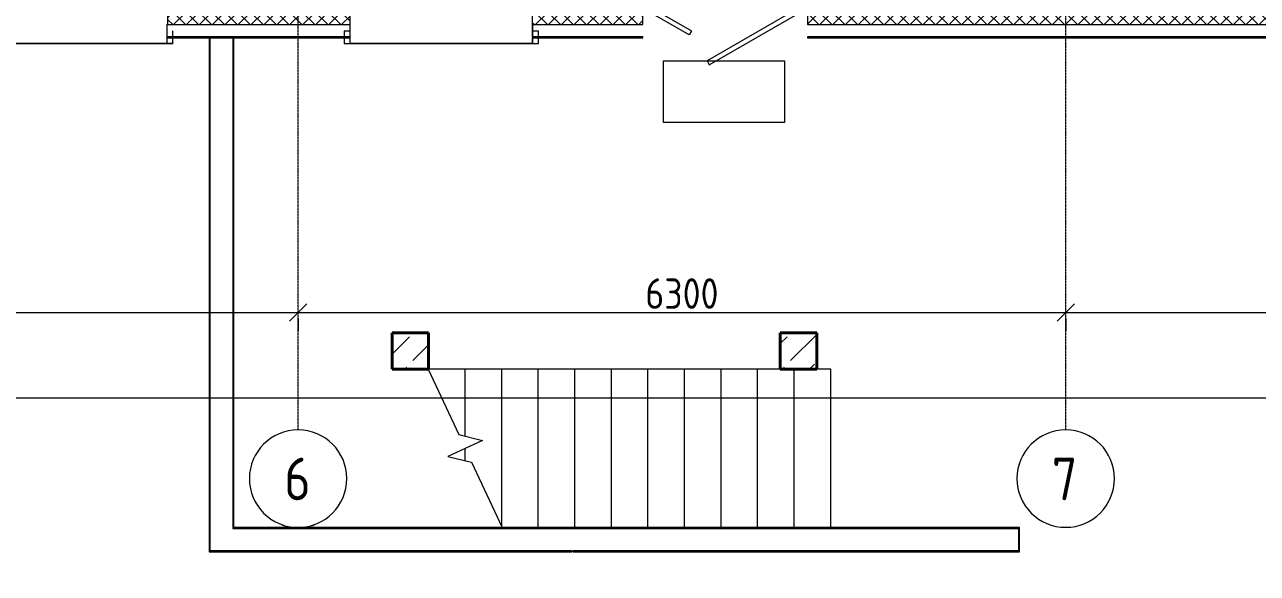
# Model space of a CAD drawing. Header units: millimetres. Extents: x 0 to 351840, y -132678 to 32417.
# Drawn here: x 324139 to 334256, y -54193 to -49688 of the extents above; entities that cross this region are included whole.
import ezdxf

# ---------------------------------------------------------------- set-up
doc = ezdxf.new("R2010")
doc.units = ezdxf.units.MM
doc.linetypes.add('BI_линия_сетки', pattern=[25, 20, -2.5, 0, -2.5])
doc.linetypes.add('BI_невидимые', pattern=[5, 3, -2])
for name, color, linetype, lineweight in [('S-GRID-IDEN', 7, 'Continuous', 20), ('Двери', 7, 'Continuous', 18), ('Лестницы', 7, 'Continuous', 18), ('Несущие колонны', 7, 'Continuous', 18), ('Оси', 7, 'Continuous', 9), ('Перекрытие', 7, 'Continuous', 18), ('Размеры', 7, 'Continuous', 9), ('Стены наружные', 7, 'Continuous', 18), ('Стены отделка', 7, 'Continuous', 18), ('Стены штриховка', 7, 'Continuous', 18)]:
    doc.layers.add(name, color=color, linetype=linetype, lineweight=lineweight)
doc.styles.add('GOST Common', font='GOST Common.ttf', dxfattribs={"width": 0.9, "height": 350})
doc.styles.add('GOST Common_1', font='GOST Common.ttf', dxfattribs={"width": 0.9, "height": 250})
doc.styles.add('новый', font='Шрифт GOST2304A.ttf', dxfattribs={"width": 0.8, "height": 250})
doc.dimstyles.new('BI_основной_2_5мм_1', dxfattribs={"dimscale": 304.8, "dimtxt": 251.428749, "dimasz": 0.463911, "dimexe": 0.492126, "dimexo": 0.492126, "dimgap": 0.098425, "dimtad": 1, "dimdec": 0, "dimdsep": 46, "dimtxsty": 'GOST Common_1', "dimblk1": 'OBLIQUE', "dimblk2": 'OBLIQUE', "dimsah": 1, "dimcen": 0.09, "dimdle": 0.492126, "dimazin": 0, "dimtfac": 1, "dimtdec": 4, "dimtix": 1, "dimtmove": 0, "dimatfit": 3, "dimfxl": 1, "dimtvp": 1, "dimtolj": 1, "dimtzin": 0, "dimlwd": 20, "dimlwe": 20, "dimarcsym": 2})

# ---------------------------------------------------------------- blocks, each defined once
blk = doc.blocks.new('_Двери_Металлические_Двупольная_Входная_улица-тамбур_стандарт - _дверь_ДМН_2300-1350_стандарт_П ДН-3-7646977-01 Этаж__0_000___Отделочный_')
at = {"layer": 'Двери', "color": 9, "lineweight": 9}
for p, q in [((255, 555), (-490, 125)), ((-471, 92), (274, 522)), ((274, 522), (255, 555)), ((400, 277), (420, 310)), ((420, 310), (740, 125)), ((721, 92), (400, 277)), ((-490, 125), (-530, 125)), ((-490, 125), (-471, 92)), ((-490, 85), (-490, 125)), ((740, 125), (721, 92)), ((740, 125), (780, 125)), ((740, 85), (740, 125)), ((-530, 50), (-480, 50)), ((-480, 85), (-490, 85)), ((-480, 50), (-480, 85)), ((730, 85), (740, 85)), ((730, 50), (730, 85)), ((780, 50), (730, 50))]:
    blk.add_line(p, q, dxfattribs=at)
at = {"layer": 'Двери', "color": 9, "linetype": 'BI_невидимые', "lineweight": 9}
for p, q in [((-550, 50), (-550, 125)), ((-550, 125), (-530, 125)), ((-530, 125), (-550, 125)), ((-530, 125), (-530, 50)), ((-530, 50), (-530, 125)), ((780, 50), (780, 125)), ((780, 125), (800, 125)), ((800, 125), (780, 125)), ((780, 125), (780, 50)), ((800, 125), (800, 50)), ((-530, 50), (-550, 50)), ((-550, 50), (-530, 50)), ((800, 50), (780, 50)), ((780, 50), (800, 50))]:
    blk.add_line(p, q, dxfattribs=at)
blk = doc.blocks.new('_временные_конструкции_колонны_монолитные_прямоугольная - _временная_конструкция_колонна_300x300-V48-01 Этаж__0_000___Отделочный_')
at = {"layer": 'Несущие колонны', "lineweight": 9}
h = blk.add_hatch(dxfattribs=at)
h.set_pattern_fill('FP_55', color=9, style=0, pattern_type=2)
h.set_pattern_definition([(45, (-31057.75, 2979.1), (84.19025, 308.69666), [396.875, -79.375, 3.353, -76.022])])
h.paths.add_polyline_path([(150, -150), (150, 150), (-150, 150), (-150, -150)])
at = {"layer": 'Несущие колонны', "color": 9, "lineweight": 40}
for p, q in [((150, 150), (-150, 150)), ((-150, 150), (-150, -150)), ((150, -150), (150, 150)), ((-150, -150), (150, -150))]:
    blk.add_line(p, q, dxfattribs=at)
blk = doc.blocks.new('_временные_конструкции_колонны_монолитные_прямоугольная - _временная_конструкция_колонна_300x300-V50-01 Этаж__0_000___Отделочный_')
at = {"layer": 'Несущие колонны', "lineweight": 9}
h = blk.add_hatch(dxfattribs=at)
h.set_pattern_fill('FP_57', color=9, style=0, pattern_type=2)
h.set_pattern_definition([(45, (-27871.2, 2979.1), (84.19025, 308.6967), [396.875, -79.375, 3.353, -76.022])])
h.paths.add_polyline_path([(147, -150), (150, -150), (150, 150), (-150, 150), (-150, -150)])
at = {"layer": 'Несущие колонны', "color": 9, "lineweight": 40}
for p, q in [((150, 150), (-150, 150)), ((-150, 150), (-150, -150)), ((150, -150), (150, 150)), ((-150, -150), (147, -150))]:
    blk.add_line(p, q, dxfattribs=at)
blk = doc.blocks.new('Ось сетки - _обозначение_ось_круг_Ø8мм-20564-01 Этаж__0_000___Отделочный_')
at = {"layer": 'S-GRID-IDEN', "color": 9}
for start, end in [(360, 180), (180, 360)]:
    blk.add_arc((0, 0), 4, start, end, dxfattribs=at)
blk = doc.blocks.new('_Oblique')
at = {"color": 0, "linetype": 'ByBlock', "lineweight": -2}
blk.add_line((-0.5, -0.5), (0.5, 0.5), dxfattribs=at)
blk = doc.blocks.new('*D985')
at = {"layer": 'Defpoints', "color": 0, "transparency": 16777216}
for p in [(0, -3263), (47650, -3263), (47650, -3363)]:
    blk.add_point(p, dxfattribs=at)
at = {"layer": 'Размеры', "color": 0, "lineweight": 20, "transparency": 16777216}
for p, q in [((-150, -3363), (47800, -3363)), ((0, -3413), (0, -3513)), ((47650, -3413), (47650, -3513))]:
    blk.add_line(p, q, dxfattribs=at)
at = {"layer": 'Размеры', "color": 0, "lineweight": 20, "transparency": 16777216, "xscale": 141.4, "yscale": 141.4, "zscale": 141.4, "rotation": 180}
blk.add_blockref('_Oblique', (0, -3363), dxfattribs=at)
at = {"layer": 'Размеры', "color": 0, "lineweight": 20, "transparency": 16777216, "xscale": 141.4, "yscale": 141.4, "zscale": 141.4}
blk.add_blockref('_Oblique', (47650, -3363), dxfattribs=at)
at = {"layer": 'Размеры', "color": 0, "lineweight": 20, "transparency": 16777216, "insert": (23825, -3208), "char_height": 250, "width": 971.62, "attachment_point": 5, "style": 'GOST Common_1'}
blk.add_mtext('\\A1;47650', dxfattribs=at)
blk = doc.blocks.new('*D990')
at = {"layer": 'Defpoints', "color": 0, "transparency": 16777216}
for p in [(21400, -2563), (26950, -2563), (26950, -2663)]:
    blk.add_point(p, dxfattribs=at)
at = {"layer": 'Размеры', "color": 0, "lineweight": 20, "transparency": 16777216}
for p, q in [((21250, -2663), (27100, -2663)), ((21400, -2713), (21400, -2813)), ((26950, -2713), (26950, -2813))]:
    blk.add_line(p, q, dxfattribs=at)
at = {"layer": 'Размеры', "color": 0, "lineweight": 20, "transparency": 16777216, "xscale": 141.4, "yscale": 141.4, "zscale": 141.4, "rotation": 180}
blk.add_blockref('_Oblique', (21400, -2663), dxfattribs=at)
at = {"layer": 'Размеры', "color": 0, "lineweight": 20, "transparency": 16777216, "xscale": 141.4, "yscale": 141.4, "zscale": 141.4}
blk.add_blockref('_Oblique', (26950, -2663), dxfattribs=at)
at = {"layer": 'Размеры', "color": 0, "lineweight": 20, "transparency": 16777216, "insert": (24175, -2508), "char_height": 250, "width": 756.84, "attachment_point": 5, "style": 'GOST Common_1'}
blk.add_mtext('\\A1;5550', dxfattribs=at)
blk = doc.blocks.new('*D991')
at = {"layer": 'Defpoints', "color": 0, "transparency": 16777216}
for p in [(26950, -2563), (33250, -2563), (33250, -2663)]:
    blk.add_point(p, dxfattribs=at)
at = {"layer": 'Размеры', "color": 0, "lineweight": 20, "transparency": 16777216}
for p, q in [((26800, -2663), (33400, -2663)), ((26950, -2713), (26950, -2813)), ((33250, -2713), (33250, -2813))]:
    blk.add_line(p, q, dxfattribs=at)
at = {"layer": 'Размеры', "color": 0, "lineweight": 20, "transparency": 16777216, "xscale": 141.4, "yscale": 141.4, "zscale": 141.4, "rotation": 180}
blk.add_blockref('_Oblique', (26950, -2663), dxfattribs=at)
at = {"layer": 'Размеры', "color": 0, "lineweight": 20, "transparency": 16777216, "xscale": 141.4, "yscale": 141.4, "zscale": 141.4}
blk.add_blockref('_Oblique', (33250, -2663), dxfattribs=at)
at = {"layer": 'Размеры', "color": 0, "lineweight": 20, "transparency": 16777216, "insert": (30100, -2508), "char_height": 250, "width": 756.84, "attachment_point": 5, "style": 'GOST Common_1'}
blk.add_mtext('\\A1;6300', dxfattribs=at)
blk = doc.blocks.new('*D992')
at = {"layer": 'Defpoints', "color": 0, "transparency": 16777216}
for p in [(33250, -2563), (40450, -2563), (40450, -2663)]:
    blk.add_point(p, dxfattribs=at)
at = {"layer": 'Размеры', "color": 0, "lineweight": 20, "transparency": 16777216}
for p, q in [((33100, -2663), (40600, -2663)), ((33250, -2713), (33250, -2813)), ((40450, -2713), (40450, -2813))]:
    blk.add_line(p, q, dxfattribs=at)
at = {"layer": 'Размеры', "color": 0, "lineweight": 20, "transparency": 16777216, "xscale": 141.4, "yscale": 141.4, "zscale": 141.4, "rotation": 180}
blk.add_blockref('_Oblique', (33250, -2663), dxfattribs=at)
at = {"layer": 'Размеры', "color": 0, "lineweight": 20, "transparency": 16777216, "xscale": 141.4, "yscale": 141.4, "zscale": 141.4}
blk.add_blockref('_Oblique', (40450, -2663), dxfattribs=at)
at = {"layer": 'Размеры', "color": 0, "lineweight": 20, "transparency": 16777216, "insert": (36850, -2508), "char_height": 250, "width": 756.84, "attachment_point": 5, "style": 'GOST Common_1'}
blk.add_mtext('\\A1;7200', dxfattribs=at)
blk = doc.blocks.new('A$C13a22a9d')
at = {"layer": 'Стены наружные', "lineweight": 9}
h = blk.add_hatch(dxfattribs=at)
h.set_pattern_fill('FP_50', color=9, style=0, pattern_type=2)
h.set_pattern_definition([(45, (2e-10, 1e-10), (-53.03301, 53.03301), []), (135, (2e-10, 1e-10), (-53.03301, -53.03301), [])])
h.paths.add_polyline_path([(42820.8, -300), (44975, -300), (44975, -200), (41755, -200), (41755, -300)])
h.paths.add_polyline_path([(47850, -300), (47850, -200), (46975, -200), (46975, -300), (47450, -300)])
h.paths.add_polyline_path([(40250, -300), (40755, -300), (40755, -200), (40250, -200)])
h.paths.add_polyline_path([(33450, -300), (35475, -300), (35475, -200), (31130, -200), (31130, -300), (33050, -300)])
h.paths.add_polyline_path([(19300, -300), (19300, -200), (14300, -200), (14300, -300), (18879.3, -300)])
h.paths.add_polyline_path([(24375, -300), (24375, -200), (21200, -200), (21200, -300)])
h.paths.add_polyline_path([(27375, -300), (27375, -200), (25877.5, -200), (25877.5, -300), (27150, -300)])
h.paths.add_polyline_path([(28875, -300), (29780, -300), (29780, -200), (28875, -200)])
h.paths.add_polyline_path([(37295.9, -300), (37875, -300), (37875, -200), (36975, -200), (36975, -300)])
at = {"layer": 'Стены наружные'}
for points in [[(25875, -453.7), (25875, -300), (25872.5, -300), (25872.5, -453.7)], [(27377.5, -453.7), (27377.5, -300), (27375, -300), (27375, -453.7)], [(28875, -453.7), (28875, -300), (28872.5, -300), (28872.5, -453.7)], [(25922.5, -453.7), (25922.5, -354.2), (25920, -354.2), (25920, -453.7)], [(27327.5, -453.7), (27330, -453.7), (27330, -354.2), (27327.5, -354.2), (27327.5, -428.7)], [(28920, -453.7), (28922.5, -453.7), (28922.5, -354.2), (28920, -354.2), (28920, -428.7)], [(26221.2, -4629.1), (26229.2, -4629.1), (26229.2, -408), (26221.2, -408), (26221.2, -428.7)], [(26413.2, -4429.1), (26421.2, -4429.1), (26421.2, -408), (26413.2, -408), (26413.2, -428.7)], [(26413.2, -4437.1), (32871.2, -4437.1), (32871.2, -4429.1), (26413.2, -4429.1)], [(32863.2, -4629.1), (32871.2, -4629.1), (32871.2, -4429.1), (32863.2, -4429.1)]]:
    blk.add_hatch(color=9, dxfattribs=at).paths.add_polyline_path(points)
h = blk.add_hatch(color=9, dxfattribs=at)
h.paths.add_polyline_path([(37875, -408.2), (37875, -400.2), (36975, -400.2), (36975, -408.2), (37295.9, -408.2)])
h.paths.add_polyline_path([(48050, -408.2), (48050, -400.2), (46975, -400.2), (46975, -408.2)])
h.paths.add_polyline_path([(35475, -408.2), (35475, -400.2), (31130, -400.2), (31130, -408.2), (35454.2, -408.2)])
h.paths.add_polyline_path([(42820.8, -408.2), (44975, -408.2), (44975, -400.2), (41755, -400.2), (41755, -408.2)])
h.paths.add_polyline_path([(40252.5, -408.2), (40755, -408.2), (40755, -400.2), (40252.5, -400.2)])
h.paths.add_polyline_path([(25875, -408.2), (27375, -408.2), (27375, -400.2), (25875, -400.2)])
h.paths.add_polyline_path([(29780, -408.2), (29780, -400.2), (28875, -400.2), (28875, -408.2)])
h.paths.add_polyline_path([(24380, -408.2), (24380, -400.2), (23120, -400.2), (23120, -408.2)])
h = blk.add_hatch(color=9, dxfattribs=at)
h.paths.add_polyline_path([(25925, -456.2), (25925, -453.7), (25875, -453.7), (25875, -456.2)])
h.paths.add_polyline_path([(24330, -456.2), (24380, -456.2), (24380, -453.7), (24330, -453.7)])
h = blk.add_hatch(color=9, dxfattribs=at)
h.paths.add_polyline_path([(28922.5, -456.2), (28922.5, -453.7), (28872.5, -453.7), (28872.5, -456.2)])
h.paths.add_polyline_path([(27327.5, -456.2), (27377.5, -456.2), (27377.5, -453.7), (27327.5, -453.7)])
h = blk.add_hatch(color=9, dxfattribs=at)
h.paths.add_polyline_path([(31770.9, -4629.1), (32871.2, -4629.1), (32871.2, -4621.1), (29207.7, -4621.1), (29207.7, -4629.1)])
h.paths.add_polyline_path([(26221.2, -4629.1), (29199.7, -4629.1), (29199.7, -4621.1), (26221.2, -4621.1)])
at = {"layer": 'Лестницы', "color": 9}
for p, q in [((28021.2, -3129.1), (28018.1, -3129.1)), ((28018.1, -3129.1), (28268.4, -3665.8)), ((28321.2, -3129.1), (28021.2, -3129.1)), ((28021.2, -3135.8), (28021.2, -3129.1)), ((28021.2, -3135.8), (28021.2, -3129.1)), ((28621.2, -3129.1), (28321.2, -3129.1)), ((28321.2, -3678.7), (28321.2, -3129.1)), ((28321.2, -3678.7), (28321.2, -3129.1)), ((28921.2, -3129.1), (28621.2, -3129.1)), ((28621.2, -4422.5), (28621.2, -3129.1)), ((28621.2, -4422.5), (28621.2, -3129.1)), ((29221.2, -3129.1), (28921.2, -3129.1)), ((28921.2, -4429.1), (28921.2, -3129.1)), ((28921.2, -4429.1), (28921.2, -3129.1)), ((29521.2, -3129.1), (29221.2, -3129.1)), ((29221.2, -4429.1), (29221.2, -3129.1)), ((29221.2, -4429.1), (29221.2, -3129.1)), ((29821.2, -3129.1), (29521.2, -3129.1)), ((29521.2, -4429.1), (29521.2, -3129.1)), ((29521.2, -4429.1), (29521.2, -3129.1)), ((30121.2, -3129.1), (29821.2, -3129.1)), ((29821.2, -4429.1), (29821.2, -3129.1)), ((29821.2, -4429.1), (29821.2, -3129.1)), ((30421.2, -3129.1), (30121.2, -3129.1)), ((30121.2, -4429.1), (30121.2, -3129.1)), ((30121.2, -4429.1), (30121.2, -3129.1)), ((30721.2, -3129.1), (30421.2, -3129.1)), ((30421.2, -4429.1), (30421.2, -3129.1)), ((30421.2, -4429.1), (30421.2, -3129.1)), ((30907.7, -3129.1), (30721.2, -3129.1)), ((30721.2, -4429.1), (30721.2, -3129.1)), ((30721.2, -4429.1), (30721.2, -3129.1)), ((31021.2, -4429.1), (31021.2, -3129.1)), ((31021.2, -4429.1), (31021.2, -3129.1)), ((31321.2, -3129.1), (31207.7, -3129.1)), ((31321.2, -4429.1), (31321.2, -3129.1)), ((31321.2, -4429.1), (31321.2, -3129.1)), ((28462.8, -3713.1), (28179.6, -3845.1)), ((28268.4, -3665.8), (28462.8, -3713.1)), ((28321.2, -3879.6), (28321.2, -3779.1)), ((28321.2, -3879.6), (28321.2, -3779.1)), ((28179.6, -3845.1), (28374, -3892.4)), ((28374, -3892.4), (28624.3, -4429.1))]:
    blk.add_line(p, q, dxfattribs=at)
at = {"layer": 'Оси', "color": 9, "linetype": 'BI_линия_сетки'}
for p, q in [((26950, -3627.3), (26950, 29372.3)), ((33250, -3627.3), (33250, 29372.3))]:
    blk.add_line(p, q, dxfattribs=at)
at = {"layer": 'Перекрытие', "color": 9, "lineweight": 9}
for p, q in [((27375, -354.2), (27330, -354.2)), ((28920, -354.2), (28875, -354.2)), ((30945.3, -600), (29945.3, -600)), ((29945.3, -600), (29945.3, -1100)), ((30945.3, -1100), (30945.3, -600)), ((29945.3, -1100), (30945.3, -1100))]:
    blk.add_line(p, q, dxfattribs=at)
at = {"layer": 'Стены наружные', "color": 9}
for p, q in [((24380, -453.7), (25872.5, -453.7)), ((25875, -456.2), (24380, -456.2)), ((27377.5, -453.7), (28872.5, -453.7)), ((28872.5, -456.2), (27377.5, -456.2))]:
    blk.add_line(p, q, dxfattribs=at)
at = {"layer": 'Стены отделка', "color": 9, "lineweight": 9}
for p, q in [((25877.5, -200), (25877.5, -300)), ((27375, -200), (27375, -400.2)), ((28875, -400.2), (28875, -200)), ((29780, -300), (29780, -200)), ((31130, -200), (31130, -300)), ((25872.5, -300), (25872.5, -453.7)), ((25875, -300), (25872.5, -300)), ((25875, -400.2), (25875, -300)), ((25877.5, -300), (27377.5, -300)), ((27377.5, -456.2), (27377.5, -300)), ((28872.5, -300), (29780, -300)), ((28872.5, -300), (28872.5, -456.2)), ((31130, -300), (35477.5, -300)), ((27375, -400.2), (25875, -400.2)), ((25920, -354.2), (25920, -453.7)), ((25922.5, -354.2), (25920, -354.2)), ((25922.5, -453.7), (25922.5, -354.2)), ((27327.5, -354.2), (27327.5, -456.2)), ((27330, -354.2), (27327.5, -354.2)), ((27330, -453.7), (27330, -354.2)), ((29780, -400.2), (28875, -400.2)), ((28920, -354.2), (28920, -453.7)), ((28922.5, -354.2), (28920, -354.2)), ((28922.5, -456.2), (28922.5, -354.2)), ((29780, -408.2), (29780, -400.2)), ((35475, -400.2), (31130, -400.2)), ((31130, -400.2), (31130, -408.2)), ((25925, -453.7), (25872.5, -453.7)), ((25875, -456.2), (25875, -408.2)), ((25875, -408.2), (27375, -408.2)), ((25875, -456.2), (25925, -456.2)), ((25925, -456.2), (25925, -453.7)), ((26229.2, -408), (26221.2, -408)), ((26221.2, -408), (26221.2, -4629.1)), ((26229.2, -4629.1), (26229.2, -408)), ((26421.2, -408), (26413.2, -408)), ((26413.2, -408), (26413.2, -4437.1)), ((26421.2, -4429.1), (26421.2, -408)), ((27327.5, -453.7), (27377.5, -453.7)), ((27327.5, -456.2), (27377.5, -456.2)), ((27375, -408.2), (27375, -453.7)), ((28872.5, -453.7), (28922.5, -453.7)), ((28872.5, -456.2), (28922.5, -456.2)), ((28875, -453.7), (28875, -408.2)), ((28875, -408.2), (29780, -408.2)), ((31130, -408.2), (35475, -408.2)), ((26413.2, -4429.1), (26421.2, -4429.1)), ((26413.2, -4437.1), (32871.2, -4437.1)), ((32871.2, -4429.1), (26421.2, -4429.1)), ((32863.2, -4429.1), (32863.2, -4629.1)), ((32871.2, -4629.1), (32871.2, -4429.1)), ((29199.7, -4621.1), (26221.2, -4621.1)), ((26221.2, -4629.1), (29199.7, -4629.1)), ((29199.7, -4629.1), (29199.7, -4621.1)), ((32871.2, -4621.1), (29207.7, -4621.1)), ((29207.7, -4621.1), (29207.7, -4629.1)), ((29207.7, -4629.1), (32871.2, -4629.1))]:
    blk.add_line(p, q, dxfattribs=at)
at = {"layer": 'Стены штриховка', "color": 9}
for p, q in [((25875, -400.2), (25875, -408.2)), ((27375, -408.2), (27375, -400.2)), ((28875, -400.2), (28875, -408.2))]:
    blk.add_line(p, q, dxfattribs=at)
at = {"layer": 'S-GRID-IDEN', "color": 9, "xscale": 99.99999999999993, "yscale": 99.99999999999993, "zscale": 99.99999999999993}
for p in [(26950, -4027.3), (33250, -4027.3)]:
    blk.add_blockref('Ось сетки - _обозначение_ось_круг_Ø8мм-20564-01 Этаж__0_000___Отделочный_', p, dxfattribs=at)
at = {"layer": 'Двери', "color": 9, "rotation": 180}
blk.add_blockref('_Двери_Металлические_Двупольная_Входная_улица-тамбур_стандарт - _дверь_ДМН_2300-1350_стандарт_П ДН-3-7646977-01 Этаж__0_000___Отделочный_', (30580, -75), dxfattribs=at)
at = {"layer": 'Несущие колонны', "color": 9}
for name, p in [('_временные_конструкции_колонны_монолитные_прямоугольная - _временная_конструкция_колонна_300x300-V50-01 Этаж__0_000___Отделочный_', (27871.2, -2979.1)), ('_временные_конструкции_колонны_монолитные_прямоугольная - _временная_конструкция_колонна_300x300-V48-01 Этаж__0_000___Отделочный_', (31057.7, -2979.1))]:
    blk.add_blockref(name, p, dxfattribs=at)
at = {"layer": 'S-GRID-IDEN', "color": 9, "lineweight": 9, "char_height": 350, "width": 274.177, "attachment_point": 1, "style": 'GOST Common'}
for s, insert in [('\\fGOST Common|b0|i0|c204|p34|;\\W.9;6', (26836.2, -3854.8)), ('\\fGOST Common|b0|i0|c204|p34|;\\W.9;7', (33136.2, -3854.8))]:
    blk.add_mtext(s, dxfattribs=dict(at, insert=insert))
at = {"layer": 'Размеры', "color": 9, "lineweight": 20}
for base, p1, p2, override, picture, middle in [((26950, -2662.9), (21400, -2562.9), (26950, -2562.9), {"dimpost": '<>', "dimfxl": 5550}, '*D990', (24175, -2507.9)), ((33250, -2662.9), (26950, -2562.9), (33250, -2562.9), {"dimpost": '<>', "dimfxl": 6300}, '*D991', (30100, -2507.9)), ((40450, -2662.9), (33250, -2562.9), (40450, -2562.9), {"dimpost": '<>', "dimfxl": 7200}, '*D992', (36850, -2507.9)), ((47650, -3362.9), (0, -3262.9), (47650, -3262.9), {"dimpost": '<>', "dimfxl": 47650}, '*D985', (23825, -3207.9))]:
    dim = blk.add_linear_dim(base=base, p1=p1, p2=p2, dimstyle='BI_основной_2_5мм_1', override=override, dxfattribs=at)
    dim.commit()
    dim.dimension.update_dxf_attribs({"geometry": picture, "text_midpoint": middle})

msp = doc.modelspace()

# ---------------------------------------------------------------- texts
at = {"insert": (293806, -56946), "char_height": 300, "width": 37256.88, "attachment_point": 4, "style": 'новый', "bg_fill": 2}
msp.add_mtext('\\A1;Примечание. \\P\\pxi-3,l4,t4;1.^IКабельные лотки для слаботочных кабелей располагать на высоте 3,1м от уровня пола, при параллельной прокладке с лотками силовых кабелей - на расстоянии не менее 500мм от последних (допустимо сокращать до 100мм, если лотки будут иметь металлические крышки или если установить металлическую перегородку высотой во весь лоток), для сырых зон (ванные, бассейны) расстояние увеличивается до 0,7 м; при вынужденном пересечении силовой линии и слаботочного кабеля угол должен составлять 90°, минимальный зазор в точке пересечения -{\\fArial|b0|i0|c204|p34; }30 мм;\\P2.^IПредусматривается потолочное крепление лотков на шпильки с монтажным профилем;\\P3.^IРасстояния между опорами для проволочных систем -{\\fArial|b0|i0|c204|p34; }1,5-2м;\\P4.^IУкладку кабелей производить при температуре не ниже -15°C; способ укладки - в один ряд; пучками не более 12 проводов;\\P5.^IНа горизонтальных участках кабели крепят через 4,5 метра, на вертикальных -{\\fArial|b0|i0|c204|p34; }через 1 метр; использовать пластиковые стяжки или специальные хомуты;\\P6.^IВсе металлические элементы лотков должны иметь непрерывную электрическую связь и быть заземлены; соединения выполнять медными перемычками сечением не менее 6 мм{\\H0.7x;\\S2^ ;}.\\P7.^IЗаземляющий проводник присоединить к общей системе заземления здания; сопротивление заземления должно соответствовать нормам ПУЭ;\\P8.^IНеуказанные на плане привязки и высоты оборудования определить по месту;\\P9.^IДопускается отклонение от проектных решений по месту прокладки кабельной продукции и месту подъемов и опусков по согласованию со всеми заинтересованными лицами.', dxfattribs=at)

# ---------------------------------------------------------------- next in the draw order: block references
msp.add_blockref('A$C13a22a9d', (299433, -49388))

doc.saveas('drawing.dxf')
